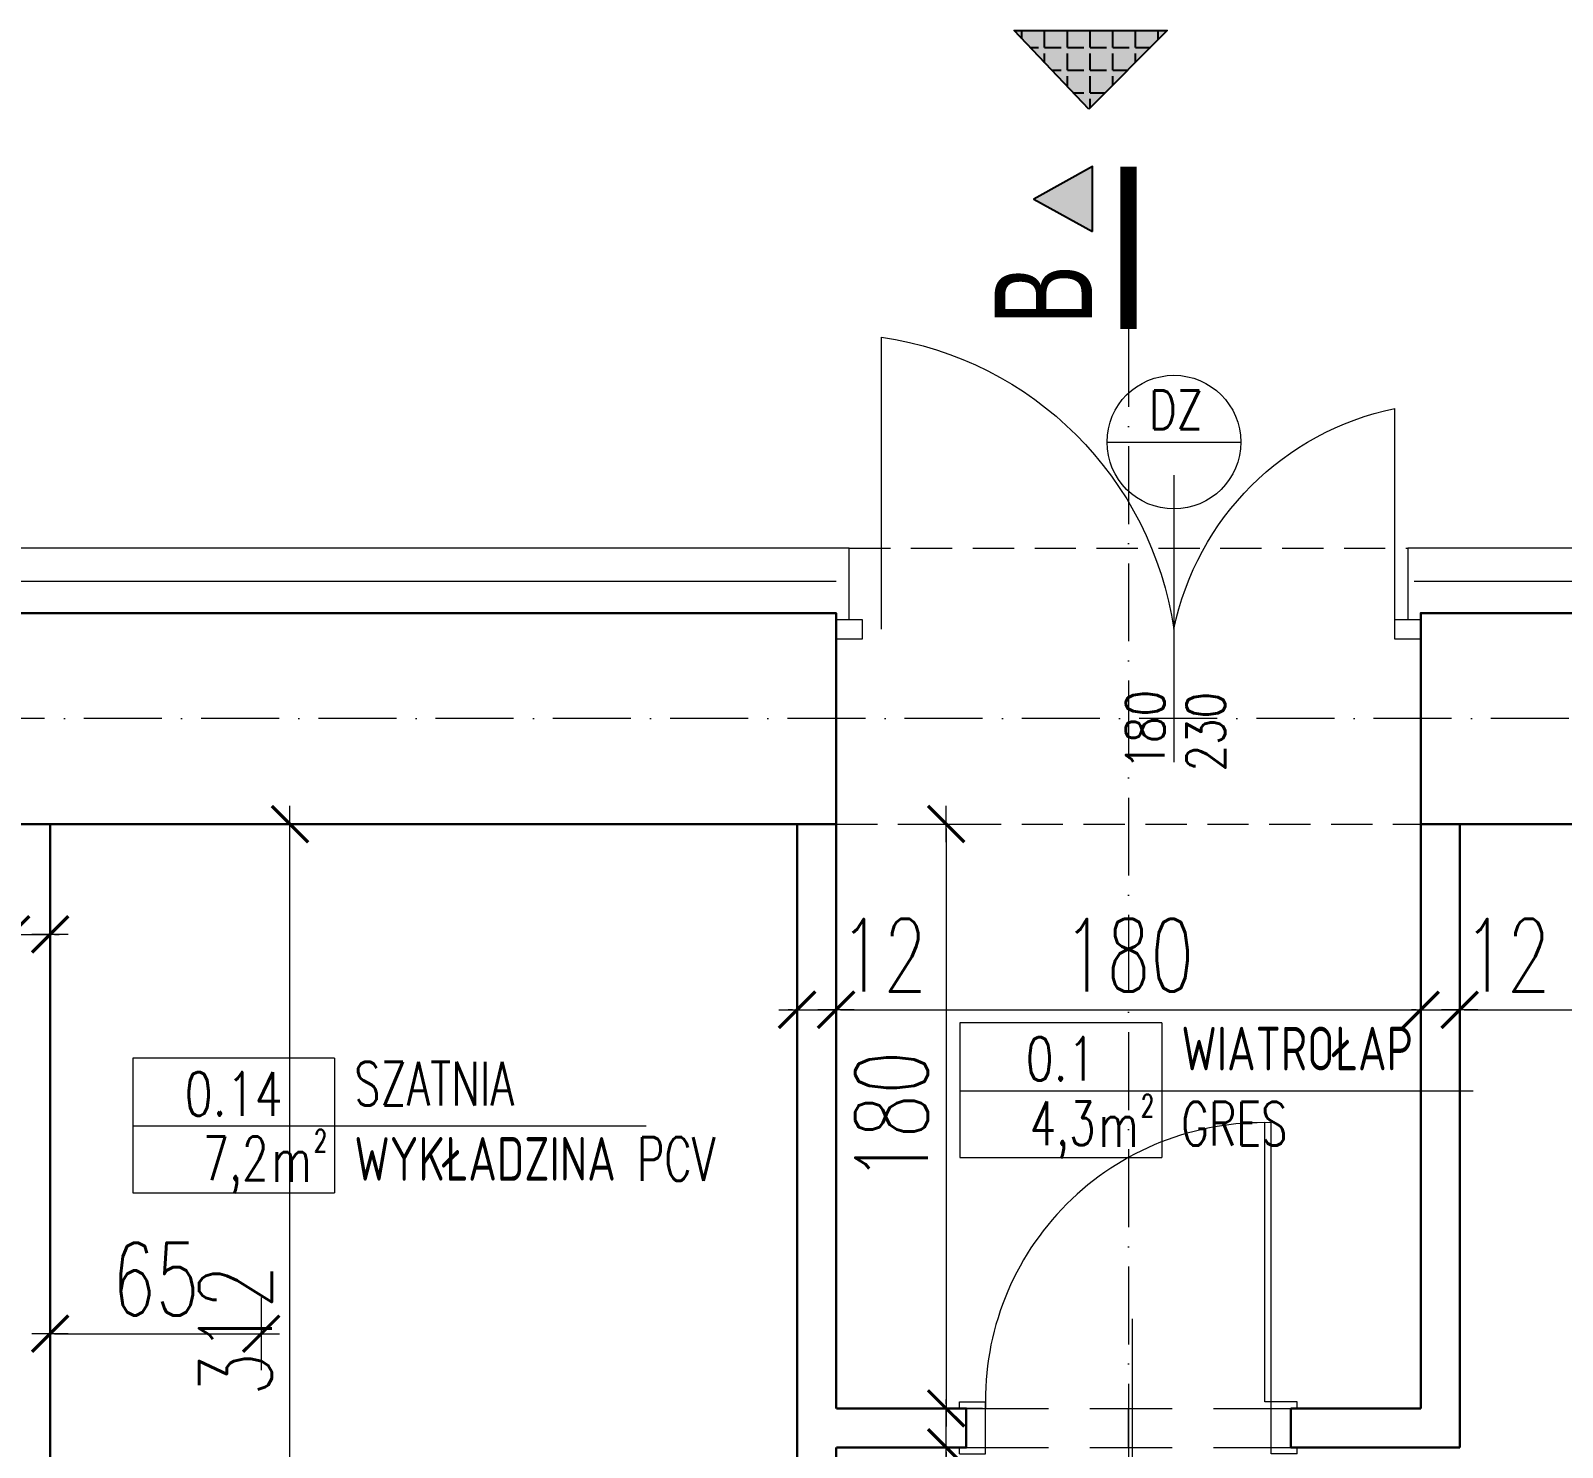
# Model space of a CAD drawing. Header units: millimetres. Extents: x -105266 to 178069, y 491 to 168574.
# Drawn here: x -43575.7 to -43104.1, y 56673.1 to 57109.5 of the extents above; entities that cross this region are included whole.
import ezdxf
from ezdxf.enums import TextEntityAlignment as Align

# ---------------------------------------------------------------- set-up
doc = ezdxf.new("R2010")
doc.units = ezdxf.units.MM
doc.linetypes.add('ACAD_ISO10W100', pattern=[18, 12, -3, 0, -3])
doc.linetypes.add('DASHED', pattern=[19.05, 12.7, -6.35])
doc.layers.get('defpoints').update_dxf_attribs({"color": 4})
for name, color, linetype, lineweight in [('A-izolacja', 4, 'BATTING', 5), ('A-murowane', 2, 'Continuous', 30), ('A-nad', 4, 'DASHED', 15), ('A-wykończenia', 6, 'Continuous', 13), ('A01_OSIE', 9, 'ACAD_ISO10W100', 9), ('A07_DRZWI_OKNA', 4, 'Continuous', 5), ('A08_OPIS DRZWI_OKIEN', 9, 'Continuous', 9), ('A10_OPIS', 4, 'Continuous', 15), ('A16_OPIS_POM', 2, 'Continuous', 9), ('A17_OPIS_WARSTW', 32, 'Continuous', 9), ('stolarka', 1, 'Continuous', 5)]:
    doc.layers.add(name, color=color, linetype=linetype, lineweight=lineweight)
doc.styles.add('ARIAL NARROW', font='')
doc.styles.add('ROMANS', font='romans', dxfattribs={"width": 0.7})
doc.styles.add('WYM', font='ROMANS.SHX', dxfattribs={"width": 0.75})
doc.styles.get('ARIAL NARROW').set_extended_font_data('Arial Narrow')
doc.linetypes.add('BATTING', pattern='A,0.00254,-2.54,[134,ltypeshp.shx,S=2.54,R=0,X=-2.54,Y=0],-5.08,[134,ltypeshp.shx,S=2.54,R=180,X=2.54,Y=0],-2.54', length=10.16254)
doc.dimstyles.new('PM-100', dxfattribs={"dimscale": 2.8, "dimtxt": 8, "dimasz": 0.5, "dimexe": 0, "dimexo": 0, "dimgap": 2, "dimtad": 1, "dimdec": 1, "dimrnd": 0.1, "dimzin": 13, "dimdsep": 46, "dimtxsty": 'ROMANS', "dimblk": 'Q', "dimcen": 0, "dimse1": 1, "dimse2": 1, "dimclrd": 256, "dimclre": 251, "dimclrt": 41, "dimadec": 1, "dimazin": 0, "dimtfac": 1, "dimtdec": 1, "dimtix": 1, "dimtmove": 1, "dimatfit": 0, "dimldrblk": 'NONE', "dimfxl": 1, "dimtolj": 1, "dimtzin": 13, "dimlwd": -1, "dimlwe": 0, "dimarcsym": 0})

# ---------------------------------------------------------------- blocks, each defined once
blk = doc.blocks.new('drzwi opis')
for p, q in [((-29.32, 124.88), (29.32, 124.88)), ((0, 95.56), (0, -15.56))]:
    blk.add_line(p, q)
blk.add_circle((0, 124.88), 29.32)
at = {"style": 'ROMANS', "width": 0.7}
for tag, p in [('WDNR', (1.09, 127.47)), ('WDPPOZ', (0, 102.7))]:
    blk.add_attdef(tag, text='', height=17, dxfattribs=at).set_placement(p, align=Align.CENTER)
for tag, p in [('WDS', (-4.07, -6.01)), ('WDH', (22.49, -6.37))]:
    blk.add_attdef(tag, text='', height=17, rotation=90, dxfattribs=at).set_placement(p, align=Align.CENTER)
blk = doc.blocks.new('opis-pomieszczenie')
for p, q in [((0, 21.79), (0, -21.42)), ((-64.77, 0), (99.88, 0))]:
    blk.add_line(p, q)
blk.add_lwpolyline([(0, 21.79), (-64.77, 21.79), (-64.77, -21.42), (0, -21.42)])
at = {"style": 'ROMANS', "width": 0.7}
for s, height, p in [('2', 7.15, (-4.55, -8.35)), ('m', 14.3, (-13.79, -17.95))]:
    blk.add_text(s, height=height, dxfattribs=at).set_placement(p, align=Align.CENTER)
blk.add_attdef('NR', text='', height=14.3, dxfattribs=at).set_placement((-32.39, 2.83), align=Align.CENTER)
for tag, p in [('POMIESZCZENIE', (6.3, 3.88)), ('POS', (6.3, -17.57))]:
    blk.add_attdef(tag, p, '', height=14.3, dxfattribs=at)
blk.add_attdef('POW', text='', height=14.3, dxfattribs=at).set_placement((-27, -17.41), align=Align.RIGHT)
blk = doc.blocks.new('Q')
for p, q in [((0, 8), (0, -8)), ((-4, 0), (4, 0))]:
    blk.add_line(p, q)
at = {"const_width": 0.7}
blk.add_lwpolyline([(4, 4), (-4, -4)], dxfattribs=at)
blk = doc.blocks.new('*D154')
at = {"layer": 'A17_OPIS_WARSTW', "transparency": 16777216}
blk.add_line((-43293.82, 56542.54), (-43293.82, 56671.74), dxfattribs=at)
at = {"layer": 'defpoints', "color": 0, "transparency": 16777216}
for p in [(-43321.73, 56673.14), (-43293.82, 56673.14), (-43321.73, 56541.14)]:
    blk.add_point(p, dxfattribs=at)
at = {"layer": 'A17_OPIS_WARSTW', "transparency": 16777216, "xscale": 1.399999999999999, "yscale": 1.399999999999999, "zscale": 1.399999999999999}
for p, rotation in [((-43293.82, 56673.14), 90), ((-43293.82, 56541.14), 270)]:
    blk.add_blockref('Q', p, dxfattribs=dict(at, rotation=rotation))
at = {"layer": 'A17_OPIS_WARSTW', "color": 41, "transparency": 16777216, "insert": (-43310.62, 56607.14), "char_height": 22.4, "attachment_point": 5, "rotation": 90, "style": 'ROMANS'}
blk.add_mtext('\\A1;132', dxfattribs=at)
blk = doc.blocks.new('_None')
blk = doc.blocks.new('*D155')
at = {"layer": 'A17_OPIS_WARSTW', "transparency": 16777216}
blk.add_line((-43134.31, 56807.94), (-42961.11, 56807.94), dxfattribs=at)
at = {"layer": 'defpoints', "color": 0, "transparency": 16777216}
for p in [(-42959.71, 56807.94), (-42959.71, 56732.61), (-43135.71, 56710.61)]:
    blk.add_point(p, dxfattribs=at)
at = {"layer": 'A17_OPIS_WARSTW', "transparency": 16777216, "xscale": 1.399999999999999, "yscale": 1.399999999999999, "zscale": 1.399999999999999, "rotation": 180}
blk.add_blockref('Q', (-43135.71, 56807.94), dxfattribs=at)
at = {"layer": 'A17_OPIS_WARSTW', "transparency": 16777216, "xscale": 1.399999999999999, "yscale": 1.399999999999999, "zscale": 1.399999999999999}
blk.add_blockref('Q', (-42959.71, 56807.94), dxfattribs=at)
at = {"layer": 'A17_OPIS_WARSTW', "color": 41, "transparency": 16777216, "insert": (-43047.71, 56824.74), "char_height": 22.4, "attachment_point": 5, "style": 'ROMANS'}
blk.add_mtext('\\A1;176', dxfattribs=at)
blk = doc.blocks.new('*D156')
at = {"layer": 'A17_OPIS_WARSTW', "transparency": 16777216}
blk.add_line((-43326.31, 56807.94), (-43149.11, 56807.94), dxfattribs=at)
at = {"layer": 'defpoints', "color": 0, "transparency": 16777216}
for p in [(-43327.71, 56813.94), (-43147.71, 56813.94), (-43147.71, 56807.94)]:
    blk.add_point(p, dxfattribs=at)
at = {"layer": 'A17_OPIS_WARSTW', "transparency": 16777216, "xscale": 1.399999999999999, "yscale": 1.399999999999999, "zscale": 1.399999999999999, "rotation": 180}
blk.add_blockref('Q', (-43327.71, 56807.94), dxfattribs=at)
at = {"layer": 'A17_OPIS_WARSTW', "transparency": 16777216, "xscale": 1.399999999999999, "yscale": 1.399999999999999, "zscale": 1.399999999999999}
blk.add_blockref('Q', (-43147.71, 56807.94), dxfattribs=at)
at = {"layer": 'A17_OPIS_WARSTW', "color": 41, "transparency": 16777216, "insert": (-43237.71, 56824.74), "char_height": 22.4, "attachment_point": 5, "style": 'ROMANS'}
blk.add_mtext('\\A1;180', dxfattribs=at)
blk = doc.blocks.new('*D157')
at = {"layer": 'A17_OPIS_WARSTW', "transparency": 16777216}
blk.add_line((-43293.82, 56863.74), (-43293.82, 56686.54), dxfattribs=at)
at = {"layer": 'defpoints', "color": 0, "transparency": 16777216}
for p in [(-43157.23, 56865.14), (-43293.82, 56685.14), (-43293.82, 56685.14)]:
    blk.add_point(p, dxfattribs=at)
at = {"layer": 'A17_OPIS_WARSTW', "transparency": 16777216, "xscale": 1.399999999999999, "yscale": 1.399999999999999, "zscale": 1.399999999999999}
for p, rotation in [((-43293.82, 56865.14), 90), ((-43293.82, 56685.14), 270)]:
    blk.add_blockref('Q', p, dxfattribs=dict(at, rotation=rotation))
at = {"layer": 'A17_OPIS_WARSTW', "color": 41, "transparency": 16777216, "insert": (-43310.62, 56775.14), "char_height": 22.4, "attachment_point": 5, "rotation": 90, "style": 'ROMANS'}
blk.add_mtext('\\A1;180', dxfattribs=at)
blk = doc.blocks.new('*D161')
at = {"layer": 'A17_OPIS_WARSTW', "transparency": 16777216}
blk.add_line((-43495.86, 56554.54), (-43495.86, 56863.74), dxfattribs=at)
at = {"layer": 'defpoints', "color": 0, "transparency": 16777216}
for p in [(-43495.86, 56865.14), (-43495.86, 56865.14), (-43495.86, 56553.14)]:
    blk.add_point(p, dxfattribs=at)
at = {"layer": 'A17_OPIS_WARSTW', "transparency": 16777216, "xscale": 1.399999999999999, "yscale": 1.399999999999999, "zscale": 1.399999999999999}
for p, rotation in [((-43495.86, 56865.14), 90), ((-43495.86, 56553.14), 270)]:
    blk.add_blockref('Q', p, dxfattribs=dict(at, rotation=rotation))
at = {"layer": 'A17_OPIS_WARSTW', "color": 41, "transparency": 16777216, "insert": (-43512.66, 56709.14), "char_height": 22.4, "attachment_point": 5, "rotation": 90, "style": 'ROMANS'}
blk.add_mtext('\\A1;312', dxfattribs=at)
blk = doc.blocks.new('*D324')
at = {"layer": 'A17_OPIS_WARSTW', "transparency": 16777216}
for p, q in [((-43583.11, 56831.16), (-43584.51, 56831.16)), ((-43581.71, 56831.16), (-43569.71, 56831.16)), ((-43568.31, 56831.16), (-43566.91, 56831.16))]:
    blk.add_line(p, q, dxfattribs=at)
at = {"layer": 'defpoints', "color": 0, "transparency": 16777216}
for p in [(-43581.71, 56865.14), (-43569.71, 56831.16), (-43569.71, 56831.16)]:
    blk.add_point(p, dxfattribs=at)
at = {"layer": 'A17_OPIS_WARSTW', "transparency": 16777216, "xscale": 1.399999999999999, "yscale": 1.399999999999999, "zscale": 1.399999999999999}
blk.add_blockref('Q', (-43581.71, 56831.16), dxfattribs=at)
at = {"layer": 'A17_OPIS_WARSTW', "transparency": 16777216, "xscale": 1.399999999999999, "yscale": 1.399999999999999, "zscale": 1.399999999999999, "rotation": 180}
blk.add_blockref('Q', (-43569.71, 56831.16), dxfattribs=at)
at = {"layer": 'A17_OPIS_WARSTW', "color": 41, "transparency": 16777216, "insert": (-43598.31, 56847.96), "char_height": 22.4, "attachment_point": 5, "style": 'ROMANS'}
blk.add_mtext('\\A1;12', dxfattribs=at)
blk = doc.blocks.new('*D163')
at = {"layer": 'A17_OPIS_WARSTW', "transparency": 16777216}
for p, q in [((-43341.11, 56807.94), (-43342.51, 56807.94)), ((-43339.71, 56807.94), (-43327.71, 56807.94)), ((-43326.31, 56807.94), (-43324.91, 56807.94))]:
    blk.add_line(p, q, dxfattribs=at)
at = {"layer": 'defpoints', "color": 0, "transparency": 16777216}
for p in [(-43339.71, 56807.94), (-43327.71, 56807.94), (-43327.71, 56807.94)]:
    blk.add_point(p, dxfattribs=at)
at = {"layer": 'A17_OPIS_WARSTW', "transparency": 16777216, "xscale": 1.399999999999999, "yscale": 1.399999999999999, "zscale": 1.399999999999999}
blk.add_blockref('Q', (-43339.71, 56807.94), dxfattribs=at)
at = {"layer": 'A17_OPIS_WARSTW', "transparency": 16777216, "xscale": 1.399999999999999, "yscale": 1.399999999999999, "zscale": 1.399999999999999, "rotation": 180}
blk.add_blockref('Q', (-43327.71, 56807.94), dxfattribs=at)
at = {"layer": 'A17_OPIS_WARSTW', "color": 41, "transparency": 16777216, "insert": (-43313.17, 56824.74), "char_height": 22.4, "attachment_point": 5, "style": 'ROMANS'}
blk.add_mtext('\\A1;12', dxfattribs=at)
blk = doc.blocks.new('*D192')
at = {"layer": 'A17_OPIS_WARSTW', "transparency": 16777216}
for p, q in [((-43149.11, 56807.94), (-43150.51, 56807.94)), ((-43147.71, 56807.94), (-43135.71, 56807.94)), ((-43134.31, 56807.94), (-43132.91, 56807.94))]:
    blk.add_line(p, q, dxfattribs=at)
at = {"layer": 'defpoints', "color": 0, "transparency": 16777216}
for p in [(-43147.71, 56807.94), (-43135.71, 56807.94), (-43135.71, 56807.94)]:
    blk.add_point(p, dxfattribs=at)
at = {"layer": 'A17_OPIS_WARSTW', "transparency": 16777216, "xscale": 1.399999999999999, "yscale": 1.399999999999999, "zscale": 1.399999999999999}
blk.add_blockref('Q', (-43147.71, 56807.94), dxfattribs=at)
at = {"layer": 'A17_OPIS_WARSTW', "transparency": 16777216, "xscale": 1.399999999999999, "yscale": 1.399999999999999, "zscale": 1.399999999999999, "rotation": 180}
blk.add_blockref('Q', (-43135.71, 56807.94), dxfattribs=at)
at = {"layer": 'A17_OPIS_WARSTW', "color": 41, "transparency": 16777216, "insert": (-43121.17, 56824.74), "char_height": 22.4, "attachment_point": 5, "style": 'ROMANS'}
blk.add_mtext('\\A1;12', dxfattribs=at)
blk = doc.blocks.new('*D193')
at = {"layer": 'A17_OPIS_WARSTW', "ltscale": 0.9, "transparency": 16777216}
for p, q in [((-43293.82, 56686.54), (-43293.82, 56687.94)), ((-43293.82, 56673.14), (-43293.82, 56685.14)), ((-43293.82, 56671.74), (-43293.82, 56670.34))]:
    blk.add_line(p, q, dxfattribs=at)
at = {"layer": 'defpoints', "color": 0, "ltscale": 0.9, "transparency": 16777216}
for p in [(-43293.82, 56685.14), (-43293.82, 56685.14), (-43293.82, 56673.14)]:
    blk.add_point(p, dxfattribs=at)
at = {"layer": 'A17_OPIS_WARSTW', "ltscale": 0.9, "transparency": 16777216, "xscale": 1.399999999999999, "yscale": 1.399999999999999, "zscale": 1.399999999999999}
for p, rotation in [((-43293.82, 56685.14), 270), ((-43293.82, 56673.14), 90)]:
    blk.add_blockref('Q', p, dxfattribs=dict(at, rotation=rotation))
at = {"layer": 'A17_OPIS_WARSTW', "color": 41, "ltscale": 0.9, "transparency": 16777216, "insert": (-43310.62, 56657.78), "char_height": 22.4, "attachment_point": 5, "rotation": 90, "style": 'ROMANS'}
blk.add_mtext('\\A1;12', dxfattribs=at)
blk = doc.blocks.new('*D364')
at = {"layer": 'A17_OPIS_WARSTW', "ltscale": 0.9, "transparency": 16777216}
blk.add_line((-43568.31, 56708.16), (-43506.11, 56708.16), dxfattribs=at)
at = {"layer": 'defpoints', "color": 0, "ltscale": 0.9, "transparency": 16777216}
for p in [(-43569.71, 56709.14), (-43504.71, 56708.16), (-43504.71, 56632.87)]:
    blk.add_point(p, dxfattribs=at)
at = {"layer": 'A17_OPIS_WARSTW', "ltscale": 0.9, "transparency": 16777216, "xscale": 1.399999999999999, "yscale": 1.399999999999999, "zscale": 1.399999999999999, "rotation": 180}
blk.add_blockref('Q', (-43569.71, 56708.16), dxfattribs=at)
at = {"layer": 'A17_OPIS_WARSTW', "ltscale": 0.9, "transparency": 16777216, "xscale": 1.399999999999999, "yscale": 1.399999999999999, "zscale": 1.399999999999999}
blk.add_blockref('Q', (-43504.71, 56708.16), dxfattribs=at)
at = {"layer": 'A17_OPIS_WARSTW', "color": 41, "ltscale": 0.9, "transparency": 16777216, "insert": (-43537.21, 56724.96), "char_height": 22.4, "attachment_point": 5, "style": 'ROMANS'}
blk.add_mtext('\\A1;65', dxfattribs=at)
blk = doc.blocks.new('A$C0DAD6F23')
h = blk.add_hatch(color=1)
h.dxf.hatch_style = 1
h.paths.add_polyline_path([(-30, 11.03), (-50, 11.03), (-40, 29.14)])
at = {"color": 1}
blk.add_lwpolyline([(-30, 11.03), (-50, 11.03), (-40, 29.14), (-30, 11.03)], dxfattribs=at)
at = {"color": 1, "const_width": 5}
blk.add_lwpolyline([(0, 0), (-50, 0)], dxfattribs=at)
blk = doc.blocks.new('A$C0E2605D4')
at = {"layer": 'A07_DRZWI_OKNA', "color": 0, "linetype": 'ByBlock'}
for p, q in [((-2, 2), (-2, -6)), ((-2, 2), (0, 2)), ((12, 2), (14, 2)), ((14, 2), (14, -6)), ((-2, -6), (14, -6)), ((-2, -102), (-2, -94)), ((14, -92), (99.97, -92)), ((14, -94), (100, -94)), ((14, -102), (14, -94)), ((-2, -102), (0, -102)), ((12, -102), (14, -102))]:
    blk.add_line(p, q, dxfattribs=at)
at = {"layer": 'A07_DRZWI_OKNA', "ltscale": 0.9}
for p, q in [((-2, -94), (14, -94)), ((14, -94), (14, -92))]:
    blk.add_line(p, q, dxfattribs=at)
at = {"layer": 'A07_DRZWI_OKNA', "color": 0, "linetype": 'ByBlock'}
blk.add_arc((14.45, -91.55), 85.59, 358.3627, 91.6373, dxfattribs=at)
blk = doc.blocks.new('A$C18E77E54')
at = {"layer": 'stolarka'}
for p, q in [((158, -3), (158, 87)), ((0, -3), (0, 65)), ((68, 44.49), (68, -15.73))]:
    blk.add_line(p, q, dxfattribs=at)
for centre, radius, start, end in [((173.5, -18.5), 106.63, 98.3571, 171.6429), ((-17.65, -20.65), 87.45, 11.6463, 78.3537)]:
    blk.add_arc(centre, radius, start, end, dxfattribs=at)
blk = doc.blocks.new('*D221')
at = {"layer": 'A17_OPIS_WARSTW', "ltscale": 0.9, "transparency": 16777216}
blk.add_line((-43030.64, 56863.74), (-43030.64, 56181.04), dxfattribs=at)
at = {"layer": 'defpoints', "color": 0, "ltscale": 0.9, "transparency": 16777216}
for p in [(-43206.64, 56865.14), (-43206.64, 56179.64), (-43030.64, 56179.64)]:
    blk.add_point(p, dxfattribs=at)
at = {"layer": 'A17_OPIS_WARSTW', "ltscale": 0.9, "transparency": 16777216, "xscale": 1.399999999999999, "yscale": 1.399999999999999, "zscale": 1.399999999999999}
for p, rotation in [((-43030.64, 56865.14), 90), ((-43030.64, 56179.64), 270)]:
    blk.add_blockref('Q', p, dxfattribs=dict(at, rotation=rotation))
at = {"layer": 'A17_OPIS_WARSTW', "color": 41, "ltscale": 0.9, "transparency": 16777216, "insert": (-43047.44, 56522.39), "char_height": 22.4, "attachment_point": 5, "rotation": 90, "style": 'ROMANS'}
blk.add_mtext('\\A1;685.5', dxfattribs=at)

msp = doc.modelspace()

# ---------------------------------------------------------------- hatches: boundary and pattern name
h = msp.add_hatch()
h.set_pattern_fill('ANGLE', color=256)
h.set_pattern_definition([(0, (-86626.384, 49819.008), (0, 6.985), [5.08, -1.905]), (90, (-86626.384, 49819.008), (-6.985, 4e-16), [5.08, -1.905])])
h.paths.add_polyline_path([(-43249.93, 57085.38), (-43272.89, 57109.54), (-43225.73, 57109.54)])
h = msp.add_hatch(color=256)
h.dxf.hatch_style = 1
h.paths.add_polyline_path([(-43249.93, 57085.38), (-43272.89, 57109.54), (-43225.73, 57109.54)])

# ---------------------------------------------------------------- linework, layer by layer
msp.add_lwpolyline([(-43249.93, 57085.38), (-43272.89, 57109.54), (-43225.73, 57109.54), (-43249.93, 57085.38)])
at = {"layer": 'A-izolacja', "ltscale": 0.9}
for p, q in [((-43327.71, 56939.86), (-43757.71, 56939.86)), ((-42946.21, 56939.86), (-43149.71, 56939.86))]:
    msp.add_line(p, q, dxfattribs=at)
at = {"layer": 'A-murowane'}
for p, q in [((-43569.71, 56865.14), (-43569.71, 56553.14)), ((-43339.71, 56553.14), (-43339.71, 56865.14)), ((-43327.71, 56685.14), (-43327.71, 56865.14)), ((-43147.71, 56865.14), (-43147.71, 56685.14)), ((-43135.71, 56865.14), (-43135.71, 56673.14)), ((-43327.71, 56685.14), (-43327.71, 56685.14)), ((-43327.56, 56685.14), (-43287.56, 56685.14)), ((-43287.71, 56673.14), (-43287.71, 56685.14)), ((-43187.71, 56673.14), (-43187.71, 56685.14)), ((-43187.71, 56685.14), (-43147.71, 56685.14)), ((-43327.71, 56541.14), (-43327.71, 56673.14)), ((-43327.71, 56673.14), (-43327.71, 56673.14)), ((-43327.56, 56673.14), (-43287.56, 56673.14)), ((-43135.71, 56673.14), (-43187.71, 56673.14))]:
    msp.add_line(p, q, dxfattribs=at)
msp.add_lwpolyline([(-43755.71, 56930.14), (-43327.71, 56930.14), (-43327.71, 56865.14), (-43755.71, 56865.14)], close=True, dxfattribs=at)
msp.add_lwpolyline([(-43137.71, 56865.14), (-42948.21, 56865.14), (-43147.71, 56865.14), (-43147.71, 56930.14), (-42948.21, 56930.14), (-42948.21, 56865.14)], dxfattribs=at)
at = {"layer": 'A-nad'}
for p, q in [((-43323.71, 56950.14), (-43151.71, 56950.14)), ((-43327.71, 56865.14), (-43147.71, 56865.14))]:
    msp.add_line(p, q, dxfattribs=at)
at = {"layer": 'A-nad', "ltscale": 2}
for p, q in [((-43287.71, 56685.14), (-43187.71, 56685.14)), ((-43287.71, 56673.14), (-43187.71, 56673.14))]:
    msp.add_line(p, q, dxfattribs=at)
at = {"layer": 'A-wykończenia'}
for points in [[(-43323.71, 56928.14), (-43323.71, 56950.14), (-43759.71, 56950.14), (-43759.71, 56930.14)], [(-42944.21, 56930.14), (-42944.21, 56950.14), (-43151.71, 56950.14), (-43151.71, 56928.14)]]:
    msp.add_lwpolyline(points, dxfattribs=at)
at = {"layer": 'A01_OSIE', "ltscale": 2}
for p, q in [((-43237.71, 57017.65), (-43237.71, 55683.6)), ((-42488.41, 56897.64), (-44941.71, 56897.64))]:
    msp.add_line(p, q, dxfattribs=at)
at = {"layer": 'A17_OPIS_WARSTW', "ltscale": 0.9}
msp.add_line((-43237.71, 56673.14), (-43237.71, 56685.14), dxfattribs=at)
at = {"layer": 'stolarka'}
for points in [[(-43327.71, 56928.14), (-43319.71, 56928.14), (-43319.71, 56922.14), (-43327.71, 56922.14), (-43327.71, 56928.14)], [(-43155.71, 56928.14), (-43147.71, 56928.14), (-43147.71, 56922.14), (-43155.71, 56922.14), (-43155.71, 56928.14)]]:
    msp.add_lwpolyline(points, dxfattribs=at)

# ---------------------------------------------------------------- block references
at = {"color": 6, "xscale": -1, "rotation": 90}
msp.add_blockref('A$C0DAD6F23', (-43237.71, 57017.65), dxfattribs=at)
at = {"layer": 'A-murowane', "xscale": -1}
msp.add_blockref('A$C18E77E54', (-43155.71, 56928.14), dxfattribs=at)
at = {"layer": 'A07_DRZWI_OKNA', "rotation": 90.00000000000001}
msp.add_blockref('A$C0E2605D4', (-43287.71, 56673.14), dxfattribs=at)
at = {"layer": 'A08_OPIS DRZWI_OKIEN'}
ref = msp.add_blockref('drzwi opis', (-43223.71, 56895.12), dxfattribs=dict(at, xscale=0.702000000001135, yscale=0.702000000001135, zscale=0.702000000001135))
ref.add_attrib('WDNR', 'DZ', dxfattribs={"layer": '0', "height": 11.934, "style": 'WYM', "width": 0.8}).set_placement((-43223.06, 56986.8), align=Align.CENTER)
ref.add_attrib('WDS', '180', dxfattribs={"layer": '0', "height": 11.934, "rotation": 90, "style": 'WYM', "width": 0.8}).set_placement((-43226.57, 56894.18), align=Align.CENTER)
ref.add_attrib('WDH', '230', dxfattribs={"layer": '0', "height": 11.934, "rotation": 90, "style": 'WYM', "width": 0.8}).set_placement((-43207.92, 56893.6), align=Align.CENTER)
ref = msp.add_blockref('drzwi opis', (-43236.42, 56701.78), dxfattribs=dict(at, xscale=-0.702000000001135, yscale=0.702000000001135, zscale=0.702000000001135, rotation=180))
ref.add_attrib('WDNR', 'D', dxfattribs={"layer": '0', "height": 11.93, "style": 'WYM', "width": 0.8}).set_placement((-43235.77, 56598.16), align=Align.CENTER)
ref.add_attrib('WDPPOZ', 'L', dxfattribs={"layer": '0', "height": 11.93, "style": 'WYM', "width": 0.8}).set_placement((-43235.51, 56617.75), align=Align.CENTER)
ref.add_attrib('WDS', '90', dxfattribs={"layer": '0', "height": 11.934, "rotation": 90, "style": 'WYM', "width": 0.8}).set_placement((-43239.28, 56658.96), align=Align.CENTER)
ref.add_attrib('WDH', '200', dxfattribs={"layer": '0', "height": 11.934, "rotation": 90, "style": 'WYM', "width": 0.8}).set_placement((-43220.64, 56658.44), align=Align.CENTER)
at = {"layer": 'A16_OPIS_POM'}
ref = msp.add_blockref('opis-pomieszczenie', (-43227.47, 56782.97), dxfattribs=dict(at, xscale=0.9600000000064028, yscale=0.9600000000064028, zscale=0.9600000000064028))
ref.add_attrib('NR', '0.1', dxfattribs={"layer": '0', "height": 13.44, "style": 'ROMANS', "width": 0.75}).set_placement((-43258.56, 56786.11), align=Align.CENTER)
ref.add_attrib('POMIESZCZENIE', 'WIATROŁAP', (-43221.42, 56789.27), dxfattribs={"layer": '0', "height": 13.44, "style": 'ROMANS', "width": 0.7})
ref.add_attrib('POS', 'GRES', (-43221.42, 56766.1), dxfattribs={"layer": '0', "height": 13.44, "style": 'ROMANS', "width": 0.7})
ref.add_attrib('POW', '4,3', dxfattribs={"layer": '0', "height": 13.44, "style": 'ROMANS', "width": 0.7}).set_placement((-43247.91, 56766.25), align=Align.RIGHT)
ref = msp.add_blockref('opis-pomieszczenie', (-43482.1, 56772.16), dxfattribs=dict(at, xscale=0.9600000000064028, yscale=0.9600000000064028, zscale=0.9600000000064028))
ref.add_attrib('NR', '0.14', dxfattribs={"layer": '0', "height": 13.44, "style": 'ROMANS', "width": 0.75}).set_placement((-43513.19, 56775.3), align=Align.CENTER)
ref.add_attrib('POMIESZCZENIE', 'SZATNIA', (-43476.05, 56778.46), dxfattribs={"layer": '0', "height": 13.44, "style": 'ROMANS', "width": 0.7})
ref.add_attrib('POS', 'WYKŁADZINA PCV', (-43476.05, 56755.29), dxfattribs={"layer": '0', "height": 13.44, "style": 'ROMANS', "width": 0.7})
ref.add_attrib('POW', '7,2', dxfattribs={"layer": '0', "height": 13.44, "style": 'ROMANS', "width": 0.7}).set_placement((-43502.54, 56755.45), align=Align.RIGHT)

# ---------------------------------------------------------------- texts
at = {"layer": 'A10_OPIS', "color": 1, "insert": (-43263.89, 57028.14), "char_height": 30, "width": 35, "attachment_point": 5, "rotation": 90, "style": 'ARIAL NARROW'}
msp.add_mtext('{\\W0.8;B}', dxfattribs=at)

# ---------------------------------------------------------------- dimensions: what is measured, and where the dimension line sits
at = {"layer": 'A17_OPIS_WARSTW'}
for base, p1, p2, picture, middle in [((-43495.86, 56865.14), (-43495.86, 56553.14), (-43495.86, 56865.14), '*D161', (-43512.66, 56709.14)), ((-43293.82, 56685.14), (-43157.23, 56865.14), (-43293.82, 56685.14), '*D157', (-43310.62, 56775.14)), ((-43293.82, 56673.14), (-43321.73, 56541.14), (-43321.73, 56673.14), '*D154', (-43310.62, 56607.14))]:
    dim = msp.add_linear_dim(base=base, p1=p1, p2=p2, angle=90, dimstyle='PM-100', dxfattribs=at)
    dim.commit()
    dim.dimension.update_dxf_attribs({"geometry": picture, "text_midpoint": middle})
at = {"layer": 'A17_OPIS_WARSTW', "ltscale": 0.9}
dim = msp.add_linear_dim(base=(-43030.64, 56179.64), p1=(-43206.64, 56865.14), p2=(-43206.64, 56179.64), angle=90, dimstyle='PM-100', dxfattribs=at)
dim.commit()
dim.dimension.update_dxf_attribs({"geometry": '*D221', "text_midpoint": (-43047.44, 56522.39)})
at = {"layer": 'A17_OPIS_WARSTW'}
for base, p1, p2, picture, middle in [((-43569.71, 56831.16), (-43581.71, 56865.14), (-43569.71, 56831.16), '*D324', (-43598.31, 56831.16)), ((-43327.71, 56807.94), (-43339.71, 56807.94), (-43327.71, 56807.94), '*D163', (-43313.17, 56807.94)), ((-43135.71, 56807.94), (-43147.71, 56807.94), (-43135.71, 56807.94), '*D192', (-43121.17, 56807.94))]:
    dim = msp.add_linear_dim(base=base, p1=p1, p2=p2, dimstyle='PM-100', dxfattribs=at)
    dim.commit()
    dim.dimension.update_dxf_attribs({"geometry": picture, "text_midpoint": middle, "dimtype": 160})
for base, p1, p2, picture, middle in [((-43147.71, 56807.94), (-43327.71, 56813.94), (-43147.71, 56813.94), '*D156', (-43237.71, 56824.74)), ((-42959.71, 56807.94), (-43135.71, 56710.61), (-42959.71, 56732.61), '*D155', (-43047.71, 56824.74))]:
    dim = msp.add_linear_dim(base=base, p1=p1, p2=p2, dimstyle='PM-100', dxfattribs=at)
    dim.commit()
    dim.dimension.update_dxf_attribs({"geometry": picture, "text_midpoint": middle})
at = {"layer": 'A17_OPIS_WARSTW', "ltscale": 0.9}
dim = msp.add_linear_dim(base=(-43504.71, 56708.16), p1=(-43569.71, 56709.14), p2=(-43504.71, 56632.87), dimstyle='PM-100', dxfattribs=at)
dim.commit()
dim.dimension.update_dxf_attribs({"geometry": '*D364', "text_midpoint": (-43537.21, 56724.96)})
dim = msp.add_linear_dim(base=(-43293.82, 56685.14), p1=(-43293.82, 56673.14), p2=(-43293.82, 56685.14), angle=90, dimstyle='PM-100', dxfattribs=at)
dim.commit()
dim.dimension.update_dxf_attribs({"geometry": '*D193', "text_midpoint": (-43293.82, 56657.78), "dimtype": 160})

doc.saveas('drawing.dxf')
